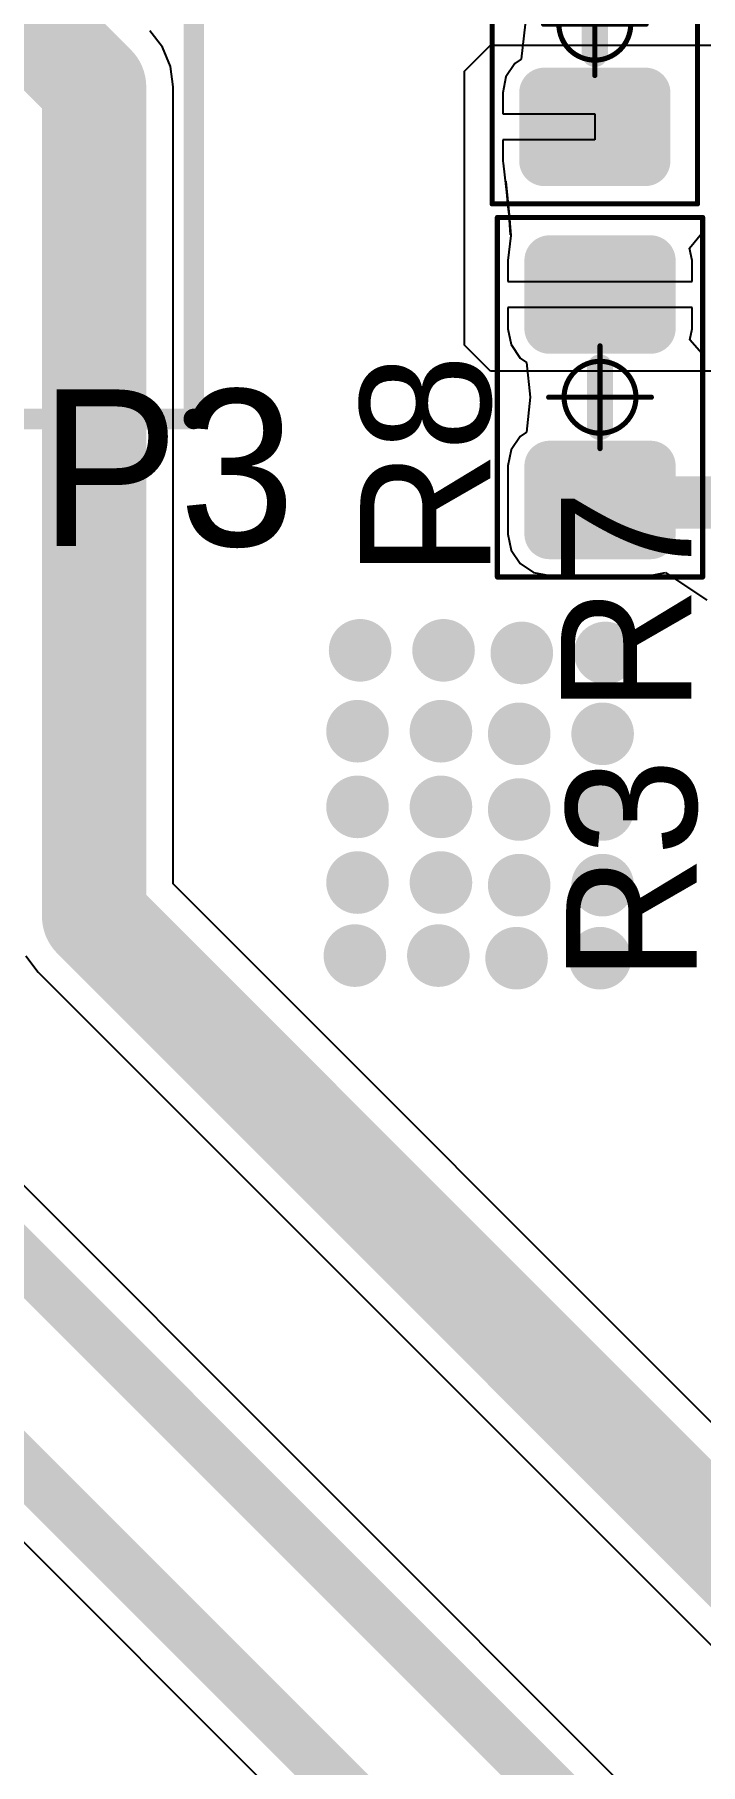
# Model space of a CAD drawing. Header units: millimetres. Extents: x 1.01 to 3.59, y 0.05 to 3.22.
# Drawn here: x 2.311 to 2.567, y 1.936 to 2.599 of the extents above; entities that cross this region are included whole.
import ezdxf

# ---------------------------------------------------------------- set-up
doc = ezdxf.new("R2010")
doc.units = ezdxf.units.MM
doc.header["$MEASUREMENT"] = 0
for name, color, linetype in [('BottomLayer', 5, 'Continuous'), ('Mechanical15', 56, 'Continuous'), ('MultiLayer', 9, 'Continuous'), ('TopLayer', 1, 'Continuous'), ('TopOverlay', 2, 'Continuous'), ('TopPaste', 8, 'Continuous'), ('TopSolder', 216, 'Continuous'), ('ViaHoleLayer', 16, 'Continuous')]:
    doc.layers.add(name, color=color, linetype=linetype)

# ---------------------------------------------------------------- blocks, each defined once
blk = doc.blocks.new('RJ11_6N_B_120')
at = {"layer": 'TopOverlay', "const_width": 0.00787}
for points in [[(0.41831, 0.29823), (-0.33, 0.29823)], [(0.41831, 0.29823), (-0.06693, 0.29823)], [(0.41831, 0.16058), (0.41831, 0.29823)]]:
    blk.add_lwpolyline(points, dxfattribs=at)
at = {"layer": 'TopOverlay', "const_width": 0.00394}
blk.add_lwpolyline([(0.41634, 0.29823, 1), (0.42028, 0.29823, 1)], format="xyb", close=True, dxfattribs=at)
blk.add_lwpolyline([(0.41634, 0.29823, 1), (0.42028, 0.29823, 1)], format="xyb", close=True, dxfattribs=at)
blk.add_lwpolyline([(0.41634, 0.29823, 1), (0.42028, 0.29823, 1)], format="xyb", close=True, dxfattribs=at)
blk = doc.blocks.new('RESC2013X38N_0805_NOOVERLAY_149')
at = {"layer": 'Mechanical15', "const_width": 0.00197}
for points in [[(0.03937, 0.0689), (-0.03937, 0.0689)], [(-0.03937, 0.0689), (-0.03937, -0.0689)], [(0.03937, 0.0689), (0.03937, -0.0689)], [(0, 0.01969), (0, -0.01969)], [(0.01969, 0), (-0.01969, 0)], [(0.03937, -0.0689), (-0.03937, -0.0689)]]:
    blk.add_lwpolyline(points, dxfattribs=at)
at = {"layer": 'Mechanical15'}
for points, const_width in [([(-0.03986, 0.0689, 1), (-0.03888, 0.0689, 1)], 0.000984), ([(-0.03986, 0.0689, 1), (-0.03888, 0.0689, 1)], 0.000984), ([(0.03888, 0.0689, 1), (0.03986, 0.0689, 1)], 0.000984), ([(0.03888, 0.0689, 1), (0.03986, 0.0689, 1)], 0.000984), ([(-0.00049, 0.01969, 1), (0.00049, 0.01969, 1)], 0.000984), ([(0.01378, 0, 1), (-0.01378, 0, 1)], 0.00197), ([(-0.02018, 0, 1), (-0.01919, 0, 1)], 0.000984), ([(-0.01427, 0, 1), (-0.01329, 0, 1)], 0.000984), ([(0.01329, 0, 1), (0.01427, 0, 1)], 0.000984), ([(0.01919, 0, 1), (0.02018, 0, 1)], 0.000984), ([(-0.00049, -0.01969, 1), (0.00049, -0.01969, 1)], 0.000984), ([(-0.03986, -0.0689, 1), (-0.03888, -0.0689, 1)], 0.000984), ([(-0.03986, -0.0689, 1), (-0.03888, -0.0689, 1)], 0.000984), ([(0.03888, -0.0689, 1), (0.03986, -0.0689, 1)], 0.000984), ([(0.03888, -0.0689, 1), (0.03986, -0.0689, 1)], 0.000984)]:
    blk.add_lwpolyline(points, format="xyb", close=True, dxfattribs=dict(at, const_width=const_width))
at = {"layer": 'TopLayer', "const_width": 0.00561}
for points in [[(-0.02219, 0.05246, 1), (-0.01658, 0.05246, 1)], [(0.01658, 0.05246, 1), (0.02219, 0.05246, 1)], [(-0.02219, 0.02628, 1), (-0.01658, 0.02628, 1)], [(0.01658, 0.02628, 1), (0.02219, 0.02628, 1)], [(-0.02219, -0.02628, 1), (-0.01658, -0.02628, 1)], [(0.01658, -0.02628, 1), (0.02219, -0.02628, 1)], [(-0.02219, -0.05246, 1), (-0.01658, -0.05246, 1)], [(0.01658, -0.05246, 1), (0.02219, -0.05246, 1)]]:
    blk.add_lwpolyline(points, format="xyb", close=True, dxfattribs=at)
at = {"layer": 'TopLayer'}
for points in [[(-0.01939, 0.02067), (0.01939, 0.02067), (-0.01939, 0.05807), (0.01939, 0.05807)], [(-0.025, 0.02628), (0.025, 0.02628), (-0.025, 0.05246), (0.025, 0.05246)], [(-0.025, -0.05246), (0.025, -0.05246), (-0.025, -0.02628), (0.025, -0.02628)], [(-0.01939, -0.05807), (0.01939, -0.05807), (-0.01939, -0.02067), (0.01939, -0.02067)]]:
    blk.add_solid(points, dxfattribs=at)
at = {"layer": 'TopOverlay', "const_width": 0.01}
blk.add_lwpolyline([(-0.00002, 0.01142), (-0.00002, -0.01142)], dxfattribs=at)
at = {"layer": 'TopOverlay', "const_width": 0.005}
for points in [[(-0.00252, 0.01142, 1), (0.00248, 0.01142, 1)], [(-0.00252, -0.01142, 1), (0.00248, -0.01142, 1)]]:
    blk.add_lwpolyline(points, format="xyb", close=True, dxfattribs=at)
at = {"layer": 'TopPaste', "const_width": 0.00561}
for points in [[(-0.02219, 0.05246, 1), (-0.01658, 0.05246, 1)], [(0.01658, 0.05246, 1), (0.02219, 0.05246, 1)], [(-0.02219, 0.02628, 1), (-0.01658, 0.02628, 1)], [(0.01658, 0.02628, 1), (0.02219, 0.02628, 1)], [(-0.02219, -0.02628, 1), (-0.01658, -0.02628, 1)], [(0.01658, -0.02628, 1), (0.02219, -0.02628, 1)], [(-0.02219, -0.05246, 1), (-0.01658, -0.05246, 1)], [(0.01658, -0.05246, 1), (0.02219, -0.05246, 1)]]:
    blk.add_lwpolyline(points, format="xyb", close=True, dxfattribs=at)
at = {"layer": 'TopPaste'}
for points in [[(-0.01939, 0.02067), (0.01939, 0.02067), (-0.01939, 0.05807), (0.01939, 0.05807)], [(-0.025, 0.02628), (0.025, 0.02628), (-0.025, 0.05246), (0.025, 0.05246)], [(-0.025, -0.05246), (0.025, -0.05246), (-0.025, -0.02628), (0.025, -0.02628)], [(-0.01939, -0.05807), (0.01939, -0.05807), (-0.01939, -0.02067), (0.01939, -0.02067)]]:
    blk.add_solid(points, dxfattribs=at)
at = {"layer": 'TopSolder', "const_width": 0.00961}
for points in [[(-0.02419, 0.05246, 1), (-0.01458, 0.05246, 1)], [(0.01458, 0.05246, 1), (0.02419, 0.05246, 1)], [(-0.02419, 0.02628, 1), (-0.01458, 0.02628, 1)], [(0.01458, 0.02628, 1), (0.02419, 0.02628, 1)], [(-0.02419, -0.02628, 1), (-0.01458, -0.02628, 1)], [(0.01458, -0.02628, 1), (0.02419, -0.02628, 1)], [(-0.02419, -0.05246, 1), (-0.01458, -0.05246, 1)], [(0.01458, -0.05246, 1), (0.02419, -0.05246, 1)]]:
    blk.add_lwpolyline(points, format="xyb", close=True, dxfattribs=at)
at = {"layer": 'TopSolder'}
for points in [[(-0.01939, 0.01667), (0.01939, 0.01667), (-0.01939, 0.06207), (0.01939, 0.06207)], [(-0.029, 0.02628), (0.029, 0.02628), (-0.029, 0.05246), (0.029, 0.05246)], [(-0.01939, -0.06207), (0.01939, -0.06207), (-0.01939, -0.01667), (0.01939, -0.01667)], [(-0.029, -0.05246), (0.029, -0.05246), (-0.029, -0.02628), (0.029, -0.02628)]]:
    blk.add_solid(points, dxfattribs=at)
blk = doc.blocks.new('RESC2013X38N_0805_NOOVERLAY_162')
at = {"layer": 'Mechanical15', "const_width": 0.00197}
for points in [[(-0.03937, 0.0689), (0.03937, 0.0689)], [(-0.03937, -0.0689), (-0.03937, 0.0689)], [(0.03937, -0.0689), (0.03937, 0.0689)], [(0, -0.01969), (0, 0.01969)], [(-0.01969, 0), (0.01969, 0)], [(-0.03937, -0.0689), (0.03937, -0.0689)]]:
    blk.add_lwpolyline(points, dxfattribs=at)
at = {"layer": 'Mechanical15'}
for points, const_width in [([(-0.03986, 0.0689, 1), (-0.03888, 0.0689, 1)], 0.000984), ([(-0.03986, 0.0689, 1), (-0.03888, 0.0689, 1)], 0.000984), ([(0.03888, 0.0689, 1), (0.03986, 0.0689, 1)], 0.000984), ([(0.03888, 0.0689, 1), (0.03986, 0.0689, 1)], 0.000984), ([(-0.00049, 0.01969, 1), (0.00049, 0.01969, 1)], 0.000984), ([(0.01378, 0, 1), (-0.01378, 0, 1)], 0.00197), ([(-0.02018, 0, 1), (-0.01919, 0, 1)], 0.000984), ([(-0.01427, 0, 1), (-0.01329, 0, 1)], 0.000984), ([(0.01329, 0, 1), (0.01427, 0, 1)], 0.000984), ([(0.01919, 0, 1), (0.02018, 0, 1)], 0.000984), ([(-0.00049, -0.01969, 1), (0.00049, -0.01969, 1)], 0.000984), ([(-0.03986, -0.0689, 1), (-0.03888, -0.0689, 1)], 0.000984), ([(-0.03986, -0.0689, 1), (-0.03888, -0.0689, 1)], 0.000984), ([(0.03888, -0.0689, 1), (0.03986, -0.0689, 1)], 0.000984), ([(0.03888, -0.0689, 1), (0.03986, -0.0689, 1)], 0.000984)]:
    blk.add_lwpolyline(points, format="xyb", close=True, dxfattribs=dict(at, const_width=const_width))
at = {"layer": 'TopLayer', "const_width": 0.00561}
for points in [[(-0.02219, 0.05246, 1), (-0.01658, 0.05246, 1)], [(0.01658, 0.05246, 1), (0.02219, 0.05246, 1)], [(-0.02219, 0.02628, 1), (-0.01658, 0.02628, 1)], [(0.01658, 0.02628, 1), (0.02219, 0.02628, 1)], [(-0.02219, -0.02628, 1), (-0.01658, -0.02628, 1)], [(0.01658, -0.02628, 1), (0.02219, -0.02628, 1)], [(-0.02219, -0.05246, 1), (-0.01658, -0.05246, 1)], [(0.01658, -0.05246, 1), (0.02219, -0.05246, 1)]]:
    blk.add_lwpolyline(points, format="xyb", close=True, dxfattribs=at)
at = {"layer": 'TopLayer'}
for points in [[(-0.01939, 0.02067), (0.01939, 0.02067), (-0.01939, 0.05807), (0.01939, 0.05807)], [(-0.025, 0.02628), (0.025, 0.02628), (-0.025, 0.05246), (0.025, 0.05246)], [(-0.025, -0.05246), (0.025, -0.05246), (-0.025, -0.02628), (0.025, -0.02628)], [(-0.01939, -0.05807), (0.01939, -0.05807), (-0.01939, -0.02067), (0.01939, -0.02067)]]:
    blk.add_solid(points, dxfattribs=at)
at = {"layer": 'TopOverlay', "const_width": 0.01}
blk.add_lwpolyline([(-0.00002, -0.01142), (-0.00002, 0.01142)], dxfattribs=at)
at = {"layer": 'TopOverlay', "const_width": 0.005}
for points in [[(-0.00252, 0.01142, 1), (0.00248, 0.01142, 1)], [(-0.00252, -0.01142, 1), (0.00248, -0.01142, 1)]]:
    blk.add_lwpolyline(points, format="xyb", close=True, dxfattribs=at)
at = {"layer": 'TopPaste', "const_width": 0.00561}
for points in [[(-0.02219, 0.05246, 1), (-0.01658, 0.05246, 1)], [(0.01658, 0.05246, 1), (0.02219, 0.05246, 1)], [(-0.02219, 0.02628, 1), (-0.01658, 0.02628, 1)], [(0.01658, 0.02628, 1), (0.02219, 0.02628, 1)], [(-0.02219, -0.02628, 1), (-0.01658, -0.02628, 1)], [(0.01658, -0.02628, 1), (0.02219, -0.02628, 1)], [(-0.02219, -0.05246, 1), (-0.01658, -0.05246, 1)], [(0.01658, -0.05246, 1), (0.02219, -0.05246, 1)]]:
    blk.add_lwpolyline(points, format="xyb", close=True, dxfattribs=at)
at = {"layer": 'TopPaste'}
for points in [[(-0.01939, 0.02067), (0.01939, 0.02067), (-0.01939, 0.05807), (0.01939, 0.05807)], [(-0.025, 0.02628), (0.025, 0.02628), (-0.025, 0.05246), (0.025, 0.05246)], [(-0.025, -0.05246), (0.025, -0.05246), (-0.025, -0.02628), (0.025, -0.02628)], [(-0.01939, -0.05807), (0.01939, -0.05807), (-0.01939, -0.02067), (0.01939, -0.02067)]]:
    blk.add_solid(points, dxfattribs=at)
at = {"layer": 'TopSolder', "const_width": 0.00961}
for points in [[(-0.02419, 0.05246, 1), (-0.01458, 0.05246, 1)], [(0.01458, 0.05246, 1), (0.02419, 0.05246, 1)], [(-0.02419, 0.02628, 1), (-0.01458, 0.02628, 1)], [(0.01458, 0.02628, 1), (0.02419, 0.02628, 1)], [(-0.02419, -0.02628, 1), (-0.01458, -0.02628, 1)], [(0.01458, -0.02628, 1), (0.02419, -0.02628, 1)], [(-0.02419, -0.05246, 1), (-0.01458, -0.05246, 1)], [(0.01458, -0.05246, 1), (0.02419, -0.05246, 1)]]:
    blk.add_lwpolyline(points, format="xyb", close=True, dxfattribs=at)
at = {"layer": 'TopSolder'}
for points in [[(-0.01939, 0.01667), (0.01939, 0.01667), (-0.01939, 0.06207), (0.01939, 0.06207)], [(-0.029, 0.02628), (0.029, 0.02628), (-0.029, 0.05246), (0.029, 0.05246)], [(-0.01939, -0.06207), (0.01939, -0.06207), (-0.01939, -0.01667), (0.01939, -0.01667)], [(-0.029, -0.05246), (0.029, -0.05246), (-0.029, -0.02628), (0.029, -0.02628)]]:
    blk.add_solid(points, dxfattribs=at)

msp = doc.modelspace()

# ---------------------------------------------------------------- linework, layer by layer
at = {"layer": 'BottomLayer'}
for p, q in [((2.36021, 2.59413), (2.3554, 2.6004)), ((2.36323, 2.58683), (2.36021, 2.59413)), ((2.36426, 2.579), (2.36323, 2.58683)), ((2.36426, 2.27353), (2.36426, 2.579)), ((2.8424, 1.7954), (2.36426, 2.27353)), ((2.3078, 2.24587), (2.3126, 2.2396)), ((2.76764, 1.69719), (2.22742, 2.23742)), ((2.3126, 2.2396), (2.79074, 1.76147)), ((2.212, 2.11616), (2.67667, 1.65149))]:
    msp.add_line(p, q, dxfattribs=at)
for points, const_width in [([(2.22607, 2.68693), (2.334, 2.579)], 0.04), ([(2.334, 2.261), (2.334, 2.579)], 0.04), ([(2.334, 2.261), (2.821, 1.774)], 0.04), ([(2.213, 2.223), (2.782, 1.654)], 0.02), ([(2.22, 2.137), (2.747, 1.61)], 0.02)]:
    msp.add_lwpolyline(points, dxfattribs=dict(at, const_width=const_width))
for points, const_width in [([(2.324, 2.579, 1), (2.344, 2.579, 1)], 0.02), ([(2.324, 2.579, 1), (2.344, 2.579, 1)], 0.02), ([(2.43, 2.363, 1), (2.442, 2.363, 1)], 0.012), ([(2.462, 2.363, 1), (2.474, 2.363, 1)], 0.012), ([(2.492, 2.362, 1), (2.504, 2.362, 1)], 0.012), ([(2.524, 2.362, 1), (2.536, 2.362, 1)], 0.012), ([(2.429, 2.332, 1), (2.441, 2.332, 1)], 0.012), ([(2.461, 2.332, 1), (2.473, 2.332, 1)], 0.012), ([(2.491, 2.331, 1), (2.503, 2.331, 1)], 0.012), ([(2.523, 2.331, 1), (2.535, 2.331, 1)], 0.012), ([(2.429, 2.303, 1), (2.441, 2.303, 1)], 0.012), ([(2.461, 2.303, 1), (2.473, 2.303, 1)], 0.012), ([(2.491, 2.302, 1), (2.503, 2.302, 1)], 0.012), ([(2.523, 2.302, 1), (2.535, 2.302, 1)], 0.012), ([(2.324, 2.261, 1), (2.344, 2.261, 1)], 0.02), ([(2.324, 2.261, 1), (2.344, 2.261, 1)], 0.02), ([(2.429, 2.274, 1), (2.441, 2.274, 1)], 0.012), ([(2.461, 2.274, 1), (2.473, 2.274, 1)], 0.012), ([(2.491, 2.273, 1), (2.503, 2.273, 1)], 0.012), ([(2.523, 2.273, 1), (2.535, 2.273, 1)], 0.012), ([(2.428, 2.246, 1), (2.44, 2.246, 1)], 0.012), ([(2.46, 2.246, 1), (2.472, 2.246, 1)], 0.012), ([(2.49, 2.245, 1), (2.502, 2.245, 1)], 0.012), ([(2.522, 2.245, 1), (2.534, 2.245, 1)], 0.012)]:
    msp.add_lwpolyline(points, format="xyb", close=True, dxfattribs=dict(at, const_width=const_width))
at = {"layer": 'MultiLayer', "const_width": 0.012}
for points in [[(2.43, 2.363, 1), (2.442, 2.363, 1)], [(2.462, 2.363, 1), (2.474, 2.363, 1)], [(2.492, 2.362, 1), (2.504, 2.362, 1)], [(2.524, 2.362, 1), (2.536, 2.362, 1)], [(2.429, 2.332, 1), (2.441, 2.332, 1)], [(2.461, 2.332, 1), (2.473, 2.332, 1)], [(2.491, 2.331, 1), (2.503, 2.331, 1)], [(2.523, 2.331, 1), (2.535, 2.331, 1)], [(2.429, 2.303, 1), (2.441, 2.303, 1)], [(2.461, 2.303, 1), (2.473, 2.303, 1)], [(2.491, 2.302, 1), (2.503, 2.302, 1)], [(2.523, 2.302, 1), (2.535, 2.302, 1)], [(2.429, 2.274, 1), (2.441, 2.274, 1)], [(2.461, 2.274, 1), (2.473, 2.274, 1)], [(2.491, 2.273, 1), (2.503, 2.273, 1)], [(2.523, 2.273, 1), (2.535, 2.273, 1)], [(2.428, 2.246, 1), (2.44, 2.246, 1)], [(2.46, 2.246, 1), (2.472, 2.246, 1)], [(2.49, 2.245, 1), (2.502, 2.245, 1)], [(2.522, 2.245, 1), (2.534, 2.245, 1)]]:
    msp.add_lwpolyline(points, format="xyb", close=True, dxfattribs=at)
at = {"layer": 'TopLayer'}
for p, q in [((2.49927, 2.603), (2.49782, 2.58962)), ((2.476, 2.585), (2.486, 2.595)), ((2.486, 2.595), (2.981, 2.595)), ((2.49536, 2.58797), (2.49191, 2.58281)), ((2.49782, 2.58962), (2.49536, 2.58797)), ((2.476, 2.48), (2.476, 2.585)), ((2.49191, 2.58281), (2.49069, 2.57672)), ((2.49069, 2.57672), (2.49069, 2.56863)), ((2.49069, 2.56863), (2.526, 2.56863)), ((2.526, 2.56863), (2.526, 2.55863)), ((2.526, 2.55863), (2.49069, 2.55863)), ((2.49069, 2.55863), (2.49069, 2.55054)), ((2.49069, 2.55054), (2.49087, 2.54967)), ((2.49087, 2.54967), (2.49276, 2.53293)), ((2.49276, 2.53293), (2.49186, 2.54286)), ((2.49186, 2.54286), (2.4919, 2.5426)), ((2.4919, 2.5426), (2.4931, 2.52997)), ((2.49276, 2.53293), (2.49373, 2.52223)), ((2.4931, 2.52997), (2.49276, 2.53293)), ((2.49373, 2.52223), (2.4931, 2.52997)), ((2.4931, 2.52997), (2.49375, 2.52204)), ((2.49375, 2.52204), (2.49269, 2.51246)), ((2.56237, 2.51718), (2.56698, 2.52289)), ((2.56331, 2.51246), (2.56237, 2.51718)), ((2.49269, 2.51246), (2.49269, 2.50437)), ((2.56331, 2.50437), (2.56331, 2.51246)), ((2.49269, 2.50437), (2.56331, 2.50437)), ((2.56331, 2.49437), (2.49269, 2.49437)), ((2.49269, 2.49437), (2.49269, 2.48628)), ((2.56331, 2.48628), (2.56331, 2.49437)), ((2.49269, 2.48628), (2.49391, 2.48019)), ((2.56245, 2.48198), (2.56331, 2.48628)), ((2.486, 2.47), (2.476, 2.48)), ((2.49391, 2.48019), (2.49736, 2.47503)), ((2.56709, 2.47682), (2.56245, 2.48198)), ((2.49736, 2.47503), (2.49982, 2.47338)), ((2.49982, 2.47338), (2.50127, 2.46)), ((2.752, 2.47), (2.486, 2.47)), ((2.50127, 2.46), (2.49982, 2.44662)), ((2.49982, 2.44662), (2.49736, 2.44497)), ((2.49736, 2.44497), (2.49391, 2.43981)), ((2.49391, 2.43981), (2.49269, 2.43372)), ((2.49269, 2.43372), (2.49269, 2.40754)), ((2.49269, 2.40754), (2.49391, 2.40145)), ((2.49391, 2.40145), (2.49736, 2.39629)), ((2.49736, 2.39629), (2.50252, 2.39283)), ((2.50252, 2.39283), (2.50861, 2.39162)), ((2.50861, 2.39162), (2.54739, 2.39162)), ((2.54739, 2.39162), (2.55317, 2.39277)), ((2.55317, 2.39277), (2.56891, 2.38218))]:
    msp.add_line(p, q, dxfattribs=at)
at = {"layer": 'TopLayer', "const_width": 0.02}
msp.add_lwpolyline([(2.525, 2.41963), (2.58726, 2.41963)], dxfattribs=at)
at = {"layer": 'TopLayer'}
for points, const_width in [([(2.52, 2.41963, 1), (2.53, 2.41963, 1)], 0.01), ([(2.43, 2.363, 1), (2.442, 2.363, 1)], 0.012), ([(2.462, 2.363, 1), (2.474, 2.363, 1)], 0.012), ([(2.492, 2.362, 1), (2.504, 2.362, 1)], 0.012), ([(2.524, 2.362, 1), (2.536, 2.362, 1)], 0.012), ([(2.429, 2.332, 1), (2.441, 2.332, 1)], 0.012), ([(2.461, 2.332, 1), (2.473, 2.332, 1)], 0.012), ([(2.491, 2.331, 1), (2.503, 2.331, 1)], 0.012), ([(2.523, 2.331, 1), (2.535, 2.331, 1)], 0.012), ([(2.429, 2.303, 1), (2.441, 2.303, 1)], 0.012), ([(2.461, 2.303, 1), (2.473, 2.303, 1)], 0.012), ([(2.491, 2.302, 1), (2.503, 2.302, 1)], 0.012), ([(2.523, 2.302, 1), (2.535, 2.302, 1)], 0.012), ([(2.429, 2.274, 1), (2.441, 2.274, 1)], 0.012), ([(2.461, 2.274, 1), (2.473, 2.274, 1)], 0.012), ([(2.491, 2.273, 1), (2.503, 2.273, 1)], 0.012), ([(2.523, 2.273, 1), (2.535, 2.273, 1)], 0.012), ([(2.428, 2.246, 1), (2.44, 2.246, 1)], 0.012), ([(2.46, 2.246, 1), (2.472, 2.246, 1)], 0.012), ([(2.49, 2.245, 1), (2.502, 2.245, 1)], 0.012), ([(2.522, 2.245, 1), (2.534, 2.245, 1)], 0.012)]:
    msp.add_lwpolyline(points, format="xyb", close=True, dxfattribs=dict(at, const_width=const_width))
at = {"layer": 'ViaHoleLayer', "const_width": 0.006}
for points in [[(2.433, 2.363, 1), (2.439, 2.363, 1)], [(2.465, 2.363, 1), (2.471, 2.363, 1)], [(2.495, 2.362, 1), (2.501, 2.362, 1)], [(2.527, 2.362, 1), (2.533, 2.362, 1)], [(2.432, 2.332, 1), (2.438, 2.332, 1)], [(2.464, 2.332, 1), (2.47, 2.332, 1)], [(2.494, 2.331, 1), (2.5, 2.331, 1)], [(2.526, 2.331, 1), (2.532, 2.331, 1)], [(2.432, 2.303, 1), (2.438, 2.303, 1)], [(2.464, 2.303, 1), (2.47, 2.303, 1)], [(2.494, 2.302, 1), (2.5, 2.302, 1)], [(2.526, 2.302, 1), (2.532, 2.302, 1)], [(2.432, 2.274, 1), (2.438, 2.274, 1)], [(2.464, 2.274, 1), (2.47, 2.274, 1)], [(2.494, 2.273, 1), (2.5, 2.273, 1)], [(2.526, 2.273, 1), (2.532, 2.273, 1)], [(2.431, 2.246, 1), (2.437, 2.246, 1)], [(2.463, 2.246, 1), (2.469, 2.246, 1)], [(2.493, 2.245, 1), (2.499, 2.245, 1)], [(2.525, 2.245, 1), (2.531, 2.245, 1)]]:
    msp.add_lwpolyline(points, format="xyb", close=True, dxfattribs=at)

# ---------------------------------------------------------------- block references
for name, p, rotation in [('RJ11_6N_B_120', (2.074, 2.87), 270), ('RESC2013X38N_0805_NOOVERLAY_149', (2.526, 2.603), 180)]:
    msp.add_blockref(name, p, dxfattribs=dict(rotation=rotation))
msp.add_blockref('RESC2013X38N_0805_NOOVERLAY_162', (2.528, 2.46))

# ---------------------------------------------------------------- texts
at = {"layer": 'TopOverlay'}
for s, p in [('R8', (2.486, 2.391)), ('R7', (2.563, 2.339)), ('R3', (2.565, 2.236))]:
    msp.add_text(s, height=0.05, rotation=90, dxfattribs=at).set_placement(p)
msp.add_text('P3', height=0.06, dxfattribs=at).set_placement((2.313, 2.403))

doc.saveas('drawing.dxf')
